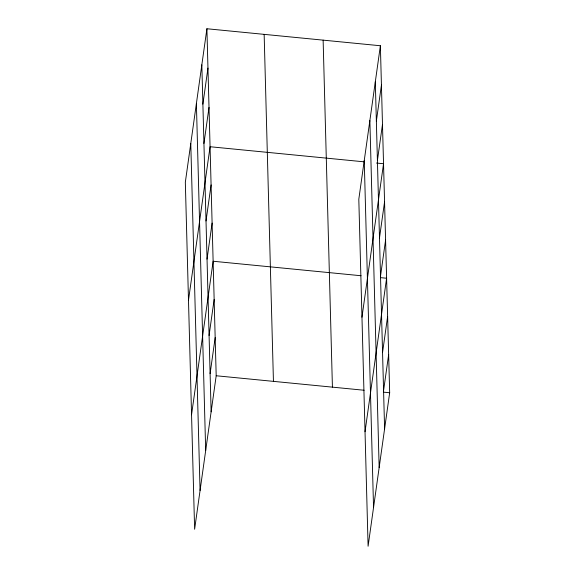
<?xml version="1.0" encoding="UTF-8"?>
<svg xmlns="http://www.w3.org/2000/svg" width="575" height="575" viewBox="0 0 575 575"><rect width="100%" height="100%" fill="white"/><g stroke="black" fill="none" stroke-linecap="round" stroke-linejoin="round"><path stroke-width="0.86" d="M206.907 28.75L185.33 182.246L194.623 529.252L216.193 375.755L206.907 28.75L380.377 45.748L389.67 392.754L368.093 546.25L358.807 199.245L380.377 45.748M202.889 104.154L207.956 68.08M203.938 143.477L209.013 107.403M188.492 300.229L210.062 146.733L364.162 161.834M206.015 220.98L211.083 184.906M207.036 259.145L212.103 223.071M191.554 414.74L213.131 261.244L361.064 275.741M209.077 335.491L214.152 299.417M210.105 373.664L215.172 337.59M376.359 121.145L381.433 85.071M377.416 160.475L382.483 124.401M361.963 317.228L383.539 163.731L376.488 163.041M379.486 237.971L384.56 201.897M380.513 276.144L385.581 240.07M365.032 431.739L386.601 278.243L380.434 277.639M382.555 352.489L387.622 316.415M383.575 390.655L388.65 354.581M216.193 375.755L364.126 390.253M383.503 392.15L389.67 392.754M375.31 81.823L384.596 428.828M369.862 120.57L379.155 467.576M364.255 160.49L373.542 507.502M323.128 40.135L332.422 387.147M264.148 34.356L273.441 381.369M201.832 64.824L211.126 411.829M196.391 103.572L205.678 450.584M190.778 143.498L200.064 490.504"/></g></svg>
